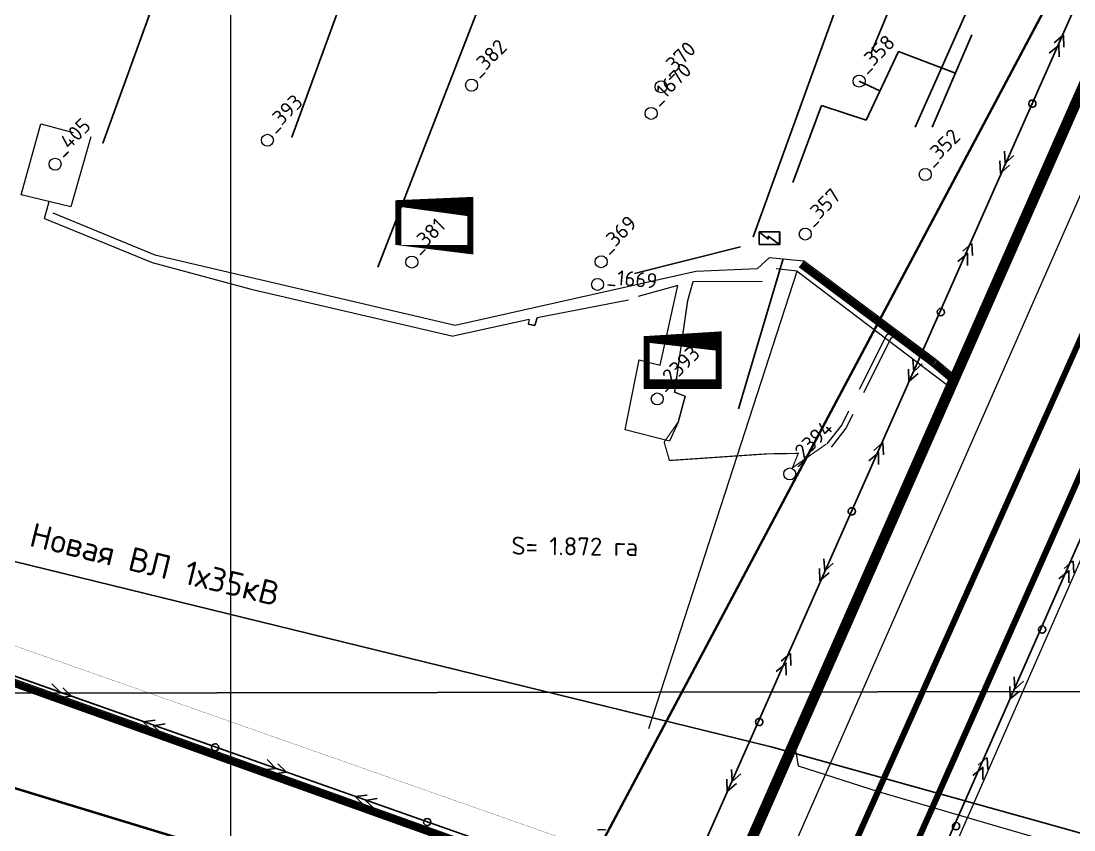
# Model space of a CAD drawing. Header units: millimetres. Extents: x 519 to 9564855, y -810 to 5021775.
# Drawn here: x 9531826 to 9532702, y 4998073 to 4998746 of the extents above; entities that cross this region are included whole.
import ezdxf

# ---------------------------------------------------------------- set-up
doc = ezdxf.new("R2010")
doc.units = ezdxf.units.MM
doc.header["$LTSCALE"] = 2
doc.header["$MEASUREMENT"] = 0
doc.header["$PDMODE"] = 2
doc.header["$PDSIZE"] = 5
for name, pattern in [('92051501$0$GROUND1', [60, 50, -10]), ('92051501$0$GROUND2', [35, 25, -10]), ('DASHED2', [9.524999999999995, 6.349999999999998, -3.174999999999998]), ('НЕПРЕРЫВНАЯ_ЛИНИЯ', [0])]:
    doc.linetypes.add(name, pattern=pattern)
for name, color, linetype in [('0_ANNOT_Dimensions', 7, 'Continuous'), ('GRID_PULKOVO', 7, 'Continuous'), ('OilColl&Flowlines', 3, 'Continuous'), ('OLD WELLS(dr.bfr2000)', 24, 'Continuous'), ('PPLINE_WAT', 7, 'WTR_LINE'), ('ROAD_ASF', 9, 'Continuous'), ('ROAD_GROUND', 9, 'Continuous'), ('stage 7.frame', 7, 'Continuous'), ('МГ-земельный участок', 7, 'Continuous')]:
    doc.layers.add(name, color=color, linetype=linetype)
for name, color, linetype, lineweight in [('KTO to TEXACO OilLine', 107, 'НЕПРЕРЫВНАЯ_ЛИНИЯ', 60), ('PPLINE_GAS', 4, 'GAS_LINE', 30), ('Оптиковолоконный кабель', 220, 'CAB6', 20), ('Электро', 1, 'Continuous', 30), ('Электроснаб', 1, 'Continuous', 18), ('Электроснабжене', 1, 'Continuous', 18)]:
    doc.layers.add(name, color=color, linetype=linetype, lineweight=lineweight)
doc.styles.add('92051501$0$STANDARD', font='simplex.shx')
doc.styles.add('Elect', font='isocpeur.ttf')
doc.styles.add('GeoApp', font='', dxfattribs={"height": 1})
doc.styles.get("Standard").update_dxf_attribs({"font": 'isocpeur.ttf', "width": 0.5})
doc.styles.get('GeoApp').set_extended_font_data('D431', italic=True)
doc.linetypes.add('CAB', pattern='A,0.7,-0.43403,["K",Standard,S=0.9,R=0,X=-0.4,Y=-0.3],-0.8', length=1.934029999999999)
doc.linetypes.add('CAB6', pattern='A,0.9,-0.9,["6",Standard,S=0.9,R=0,X=-0.8,Y=-0.4],11', length=12.8)
doc.linetypes.add('g5_122_n', pattern='A,1,-1,1.5,-0.3,["Н",GeoApp,S=1,R=0,X=0,Y=-0.5],-1.5,1.5,-1,4,-1,4,-1,3', length=20.8)
doc.linetypes.add('GAS_LINE', pattern='A,0.5,-0.2,["G",92051501$0$STANDARD,S=0.1,R=0,X=-0.1,Y=-0.05],-0.05', length=0.75)
doc.linetypes.add('WTR_LINE', pattern='A,0.5,-0.2,["W",92051501$0$STANDARD,S=0.1,R=0,X=-0.1,Y=-0.05],-0.05', length=0.75)
doc.dimstyles.new('ISO-25', dxfattribs={"dimtxt": 15, "dimasz": 10, "dimexe": 5, "dimexo": 5, "dimgap": 5, "dimtad": 1, "dimtxsty": 'Standard', "dimblk": 'OBLIQUE', "dimcen": 50, "dimadec": 0, "dimazin": 0, "dimtfac": 1, "dimtmove": 0, "dimatfit": 3, "dimfxl": 0, "dimarcsym": 0})

# ---------------------------------------------------------------- blocks, each defined once
blk = doc.blocks.new('_Oblique')
at = {"color": 0, "linetype": 'ByBlock', "lineweight": -2}
blk.add_line((-0.5, -0.5), (0.5, 0.5), dxfattribs=at)
blk = doc.blocks.new('*D111')
at = {"layer": '0_ANNOT_Dimensions', "color": 0, "lineweight": -2, "transparency": 16777216}
for p, q in [((9540956.596958485, 4998200.08808706), (9521531.283957759, 4998171.793087924)), ((9540956.592716986, 4998202.999994697), (9540956.58967547, 4998205.088081756)), ((9521531.27971626, 4998174.704995561), (9521531.276674744, 4998176.79308262))]:
    blk.add_line(p, q, dxfattribs=at)
at = {"layer": 'DEFPOINTS', "color": 0, "linetype": 'ByBlock', "lineweight": 25, "transparency": 16777216}
for p in [(9540956.600000001, 4998198.000000001), (9521531.283957759, 4998171.793087924), (9521531.286999276, 4998169.705000865)]:
    blk.add_point(p, dxfattribs=at)
at = {"layer": '0_ANNOT_Dimensions', "color": 0, "linetype": 'ByBlock', "lineweight": -2, "transparency": 16777216, "xscale": 10, "yscale": 10, "zscale": 10}
for p, rotation in [((9540956.596958485, 4998200.08808706), 0.08345723362022996), ((9521531.283957759, 4998171.793087924), 180.0834572336203)]:
    blk.add_blockref('_Oblique', p, dxfattribs=dict(at, rotation=rotation))
at = {"layer": '0_ANNOT_Dimensions', "color": 0, "linetype": 'ByBlock', "lineweight": 25, "transparency": 16777216, "insert": (9531243.92006568, 4998199.94057264), "char_height": 15, "attachment_point": 5, "rotation": 0.08345723362024011, "bg_fill": 3, "box_fill_scale": 1.25, "bg_fill_color": 256, "bg_fill_true_color": 13158600, "bg_fill_transparency": 0}
blk.add_mtext('19425,33', dxfattribs=at)

msp = doc.modelspace()

# ---------------------------------------------------------------- linework, layer by layer
at = {"lineweight": 0}
for p, q in [((9531825.856793672, 4998601.747574644), (9531841.995041724, 4998660.735928829, -25.945)), ((9531841.995041724, 4998660.735928829, -25.945), (9531869.037007073, 4998653.635192138)), ((9531883.71943709, 4998649.866010412, -25.746), (9531867.078437092, 4998591.56201041, -26.083)), ((9531867.078437092, 4998591.56201041, -26.083), (9531825.856793672, 4998601.747574644)), ((9531845.08200024, 4998582.09300003, -1.059000000000001), (9531848.941173188, 4998596.043594627, -14.60664400999039)), ((9531845.08200024, 4998582.09300003, -1.059000000000001), (9531934.896091957, 4998545.449422802, 24.881)), ((9531934.896091957, 4998545.449422802, 24.881), (9532017.192000236, 4998523.004000031, -0.6720000000000006)), ((9532471.59000024, 4998537.98600003, -0.6050000000000006), (9532454.26100024, 4998539.966000032, -0.3580000000000005)), ((9532348.28500024, 4998157.290000032, -0.4489999999999982), (9532471.59000024, 4998537.98600003, -0.6050000000000006)), ((9532017.192000236, 4998523.004000031, -0.6720000000000006), (9532185.215000238, 4998483.90200003, -1.162000000000001)), ((9532372.41800024, 4998526.176000032, -0.6739999999999995), (9532339.37600024, 4998516.902000028, -0.7620000000000005)), ((9532357.663000237, 4998459.93400003, -0.9299999999999996), (9532372.41800024, 4998526.176000032, -0.6739999999999995)), ((9532442.442000238, 4998529.532000031, -0.5849999999999973), (9532384.88300024, 4998529.363000029, -0.5790000000000008)), ((9532248.56200024, 4998497.95200003, -0.945999999999998), (9532185.215000238, 4998483.90200003, -1.162000000000001)), ((9532248.56200024, 4998497.95200003, -0.945999999999998), (9532247.6270042, 4998493.938184853, 24.881)), ((9532328.401428608, 4998406.004559026, 24.881), (9532340.11600024, 4998464.30000003, -1.064)), ((9532340.11600024, 4998464.30000003, -1.064), (9532357.663000237, 4998459.93400003, -0.9299999999999996)), ((9532365.49000024, 4998396.46500003, -1.202000000000001), (9532328.401428608, 4998406.004559026, 24.881))]:
    msp.add_line(p, q, dxfattribs=at)
at = {"color": 0, "linetype": 'ByBlock', "lineweight": 0, "ltscale": 80}
for p, q in [((9531852.100825002, 4998586.587650889, -0.3044831660051341), (9531936.997228568, 4998551.79458738)), ((9531936.997228568, 4998551.79458738), (9532187.103121126, 4998493.091106636)), ((9532438.534136875, 4998540.278636961), (9532448.546011643, 4998549.490748803)), ((9532448.546011643, 4998549.490748803), (9532476.929500228, 4998546.61711159)), ((9532387.170910487, 4998538.040079034), (9532438.534136875, 4998540.278636961)), ((9532187.103121126, 4998493.091106636), (9532387.170910487, 4998538.040079034)), ((9532471.59000024, 4998537.98600003, -0.6050000000000006), (9532596.839799587, 4998443.179233937)), ((9532384.88300024, 4998529.363000029, -0.5790000000000008), (9532380.36099923, 4998513.336002578)), ((9532331.355000237, 4998514.00100003, -0.8320000000000007), (9532255.11400024, 4998499.227000032, -1.094)), ((9532380.36099923, 4998513.336002578), (9532374.054399086, 4998469.183402439)), ((9532253.40671978, 4998492.878736035, 24.881), (9532255.11400024, 4998499.227000032, -1.094)), ((9532255.11400024, 4998499.227000032, -1.094), (9532253.40671978, 4998492.878736035, 24.881)), ((9532247.6270042, 4998493.938184853, 24.881), (9532253.40671978, 4998492.878736035, 24.881)), ((9532253.40671978, 4998492.878736035, 24.881), (9532247.628578315, 4998493.94494231, 24.83751897362527)), ((9532374.054399086, 4998469.183402439), (9532369.519999236, 4998437.438002577)), ((9532369.519999236, 4998437.438002577), (9532378.292999243, 4998433.99700258)), ((9532378.292999243, 4998433.99700258), (9532372.470999233, 4998412.371002574)), ((9532372.470999233, 4998412.371002574), (9532365.49000024, 4998396.46500003, -1.202000000000001))]:
    msp.add_line(p, q, dxfattribs=at)
at = {"color": 4, "linetype": 'ByBlock', "lineweight": 0, "ltscale": 25, "const_width": 4.999999999999997}
for points in [[(9532139.67322414, 4998596.277547749), (9532139.673224144, 4998556.277547749), (9532199.673224146, 4998556.277547757), (9532199.673224138, 4998594.427147899), (9532137.207543463, 4998594.697726235)], [(9532346.32959883, 4998483.043735521), (9532346.329598837, 4998443.043735522), (9532406.329598833, 4998443.043735528), (9532406.329598824, 4998481.193335674), (9532343.863918148, 4998481.46391401)]]:
    msp.add_lwpolyline(points, dxfattribs=at)
at = {"layer": 'GRID_PULKOVO', "lineweight": 0}
msp.add_line((9531999.999997426, 5010000.000000954), (9532000.000000004, 4992000.000002043), dxfattribs=at)
at = {"layer": 'KTO to TEXACO OilLine', "lineweight": 0}
msp.add_line((9532876.605598148, 4998684.248980567), (9532140.175508484, 4997002.772313628), dxfattribs=at)
at = {"layer": 'OilColl&Flowlines', "color": 84, "linetype": 'g5_122_n', "lineweight": 30}
for p, q in [((9532617, 4998735), (9532584, 4998658)), ((9532529, 4998664), (9532556, 4998721)), ((9532556, 4998721), (9532603.28585835, 4998703.00033615)), ((9532523.19999918, 4998696.40000217), (9532540.47194639, 4998688.218553491)), ((9532468, 4998612), (9532492, 4998676)), ((9532492, 4998676), (9532529, 4998664))]:
    msp.add_line(p, q, dxfattribs=at)
at = {"layer": 'OilColl&Flowlines', "lineweight": 0}
for points in [[(9531674.569764618, 4996033.143298469), (9532999.999999143, 4999030.091324546)], [(9532305.326999296, 4998072.592398569), (9532305.815175284, 4998072.758586565), (9532306.303350294, 4998072.893613567), (9532306.812299293, 4998073.018253567), (9532307.321248297, 4998073.101347567), (9532307.840583298, 4998073.174054571), (9532308.37030528, 4998073.215601569), (9532308.9104143, 4998073.225988567)], [(9532308.9104143, 4998073.225988567), (9532308.9104143, 4998073.225988567), (9532309.440137297, 4998073.215601569), (9532309.959472297, 4998073.174054571), (9532310.478808297, 4998073.101347568), (9532310.987756297, 4998073.018253567), (9532311.486318303, 4998072.893613569), (9532311.974494297, 4998072.758586567), (9532312.462669292, 4998072.592398568)]]:
    msp.add_lwpolyline(points, dxfattribs=at)
at = {"layer": 'OilColl&Flowlines', "lineweight": 0, "const_width": 1.999999999999995}
msp.add_lwpolyline([(9530900.354406672, 4995690.434292342), (9531761.93699944, 4997130.955002482), (9532309.336999293, 4998062.555002574), (9532700.536999185, 4998799.355002627)], dxfattribs=at)
at = {"layer": 'OilColl&Flowlines', "color": 5, "linetype": '92051501$0$GROUND1', "lineweight": 0, "ltscale": 2, "const_width": 0.2}
msp.add_lwpolyline([(9531064.619857334, 4998491.95460576), (9534411.394618927, 4997314.772981592)], dxfattribs=at)
at = {"layer": 'OLD WELLS(dr.bfr2000)', "lineweight": 0}
for centre, radius in [((9532200.599999176, 4998693.000002122), 4.999999999999998), ((9532358.299999176, 4998691.700002146), 4.999999999999998), ((9532523.19999918, 4998696.40000217), 4.999999999999998), ((9532350.099999184, 4998669.500002144), 4.999999999999998), ((9532030.699999187, 4998647.100002093), 4.999999999999998), ((9531853.999999188, 4998627.200002069), 4.999999999999998), ((9531853.99999919, 4998627.200002067), 5), ((9532578.199999187, 4998618.60000218), 4.999999999999998), ((9532478.3999992, 4998569.000002163), 4.999999999999998), ((9532150.8999992, 4998545.700002113), 4.999999999999998), ((9532308.499999205, 4998546.000002136), 4.999999999999998), ((9532305.499999205, 4998527.100002137), 4.999999999999998), ((9532355.19999922, 4998431.700002146), 4.999999999999998), ((9532355.19999922, 4998431.700002146), 5), ((9532465.399999233, 4998369.200002163), 4.999999999999998)]:
    msp.add_circle(centre, radius, dxfattribs=at)
at = {"layer": 'PPLINE_GAS', "lineweight": 0, "ltscale": 40}
msp.add_line((9532852.373787312, 4998931.985043642), (9531641.499812748, 4996176.306912449), dxfattribs=at)
at = {"layer": 'PPLINE_WAT', "lineweight": 0}
msp.add_lwpolyline([(9532999.999999117, 4999148.373003539), (9531626.107977627, 4996040.893358459)], dxfattribs=at)
at = {"layer": 'ROAD_ASF', "lineweight": 0}
for points in [[(9527474.323107893, 5000617.569061799), (9528116.890556943, 5000310.636843903), (9528226.810422953, 5000254.72720892), (9528337.76362596, 5000207.628019937), (9528423.333841968, 5000175.539188945), (9528508.237209974, 5000140.555391966), (9528831.916364994, 4999991.293549013), (9528958.523734003, 4999929.768908039), (9529199.199972017, 4999816.725193078), (9529420.238297032, 4999714.800454108), (9529519.782953033, 4999725.697354125), (9530586.07899, 4999915.828450291), (9531035.176804032, 4999767.300011367), (9531137.77581104, 4999727.021885381), (9531247.692567036, 4999681.756166406), (9532796.399095133, 4999126.782158644), (9532853.275951132, 4999098.343730649), (9532865.727592144, 4999063.501983652), (9532802.294686157, 4998894.887997644), (9532387.696096312, 4997953.315461576)], [(9531558.661694057, 4999563.947773451), (9532794.036999127, 4999121.255002651), (9532848.436999137, 4999094.055002651), (9532859.336999137, 4999063.555002654), (9532796.736999154, 4998897.15500264), (9532382.204866303, 4997955.733391578)]]:
    msp.add_lwpolyline(points, dxfattribs=at)
at = {"layer": 'ROAD_GROUND', "color": 8, "lineweight": 0, "const_width": 8.999999999999984}
msp.add_lwpolyline([(9527473.033298893, 5000614.860481803), (9528115.56377794, 5000307.9459229), (9528225.542743953, 5000252.00622792), (9528336.650312953, 5000204.841510937), (9528422.235419953, 5000172.747095954), (9528507.03710397, 5000137.805196962), (9528830.632479984, 4999988.581988011), (9528957.248336008, 4999927.053515033), (9529197.943742024, 4999814.000879069), (9529419.737648033, 4999711.727728112), (9529520.209976023, 4999722.726178122), (9530585.857994992, 4999912.7417263), (9531034.156902034, 4999764.477506364), (9531136.656405028, 4999724.23844338), (9531246.614783037, 4999678.955584403), (9532795.21804713, 4999124.018580645), (9532850.856475128, 4999096.199366657), (9532862.53229614, 4999063.528492657), (9532799.51584316, 4998896.021499644), (9532384.950481312, 4997954.524426579)], dxfattribs=at)
at = {"layer": 'ROAD_GROUND', "linetype": 'Continuous', "lineweight": 0}
for points, const_width in [([(9532780.891159203, 4998646.543830639), (9532459.33598732, 4997926.502210597)], 2.999999999999993), ([(9532504.790552313, 4997912.5169006), (9532824.155479204, 4998632.107868648)], 2.999999999999993), ([(9532396.17756129, 4997988.794924581), (9531141.325646227, 4998438.130615382)], 4.999999999999988)]:
    msp.add_lwpolyline(points, dxfattribs=dict(at, const_width=const_width))
for points in [[(9532778.87666421, 4998646.937399639), (9532458.159542324, 4997928.75818059)], [(9532782.717339203, 4998645.72831364), (9532462.010509318, 4997927.572270589)], [(9532502.962502323, 4997913.328215595), (9532822.3274292, 4998632.919183644)], [(9532506.59772832, 4997911.658553602), (9532826.197312204, 4998631.778249651)], [(9532395.1662083, 4997985.970536582), (9531140.314293243, 4998435.30622738)], [(9532397.9052323, 4997991.362813579), (9531142.336999228, 4998440.955002378)]]:
    msp.add_lwpolyline(points, dxfattribs=at)
at = {"layer": 'ROAD_GROUND', "lineweight": 0}
for points, const_width in [([(9532585.824249232, 4998461.537556617), (9532475.134249223, 4998544.213556595)], 4.999999999999988), ([(9532380.360999227, 4998513.336002577), (9532369.519999236, 4998437.438002577), (9532378.292999243, 4998433.997002578), (9532372.470999233, 4998412.371002572), (9532360.918999244, 4998395.727002576), (9532365.302999247, 4998380.431002574), (9532446.347999247, 4998385.949002589), (9532472.538999245, 4998386.357002594), (9532467.72099924, 4998374.366002591), (9532495.843999237, 4998394.092002597)], 0.9999999999999984), ([(9532580.03774224, 4998462.115131612), (9532587.595226236, 4998456.084932616)], 0.4999999999999993), ([(9532600.389360227, 4998449.093163611), (9532585.978535227, 4998461.414202617)], 4.999999999999988), ([(9532587.619500237, 4998463.941111611), (9532595.430749232, 4998457.279724611)], 0.4999999999999993)]:
    msp.add_lwpolyline(points, dxfattribs=dict(at, const_width=const_width))
for points in [[(9532584.028999243, 4998459.134002604), (9532473.338999227, 4998541.810002593)], [(9532587.619500237, 4998463.941111611), (9532476.929500226, 4998546.617111588)], [(9532602.338896235, 4998451.373362617), (9532587.928071227, 4998463.694401612)], [(9532598.439824237, 4998446.812963615), (9532584.028999243, 4998459.134002604)]]:
    msp.add_lwpolyline(points, dxfattribs=at)
at = {"layer": 'ROAD_GROUND', "linetype": '92051501$0$GROUND2', "lineweight": 0}
for points in [[(9532547.876387233, 4998486.278239607), (9532545.692959227, 4998484.192810608), (9532508.670218244, 4998410.194588602), (9532496.329335244, 4998394.298656594)], [(9532551.441565223, 4998483.537602607), (9532549.258137235, 4998481.452173606), (9532512.23539624, 4998407.453951596), (9532499.89451324, 4998391.558020595)]]:
    msp.add_lwpolyline(points, dxfattribs=at)
at = {"layer": 'МГ-земельный участок', "color": 0, "linetype": 'DASHED2', "lineweight": 25, "ltscale": 5, "const_width": 2}
msp.add_lwpolyline([(9522167.808007814, 4999999.482466502), (9521654, 5002362), (9522840, 5002532), (9525642, 5002155), (9528521, 5002235), (9531281, 5003464), (9533105, 5001043), (9546614, 4998215), (9544978, 4995525), (9543652, 4996420), (9539605, 4995735), (9529554.67050133, 4998798.095846046), (9529554.71722173, 4998845.239948248), (9529525.402000003, 4998845.269000001), (9529525.369942794, 4998882.973181901), (9529309.919967102, 4998882.845522), (9526935, 5000017), (9526935, 4999132), (9522906, 5001105), (9522683.367002742, 5000265.066419438), (9522496, 5000315)], close=True, dxfattribs=at)
at = {"layer": 'Оптиковолоконный кабель', "linetype": 'CAB', "lineweight": 0, "ltscale": 0.5, "elevation": -37.2261}
msp.add_lwpolyline([(9534217.7939, 4997630.0899), (9533869.2489, 4997728.4439), (9533518.5075, 4997826.5581), (9532813.3617, 4998024.5259), (9532539.2376, 4998104.3616), (9532472.6436, 4998126.0021), (9532470.4211, 4998139.490799999), (9532699.1827, 4998659.607099999), (9532863.5241, 4999041.1755), (9532870.8227, 4999081.1421), (9532851.5813, 4999108.5696), (9532818.6079, 4999121.6734), (9532531.8171, 4999225.3627), (9532095.0405, 4999382.6577), (9531675.2934, 4999531.54), (9531490.1621, 4999598.2241), (9531158.3562, 4999721.9177)], dxfattribs=at)
at = {"layer": 'Электро'}
for p, q in [((9533000.182141315, 4999430.227532487), (9531486.319141304, 4996009.586597281)), ((9533000.182141304, 4998981.52537951), (9531682.319141299, 4995983.186597304)), ((9531893.69316411, 4998644.695744649, 1.02268864e-07), (9532002.351418028, 4998944.984887831, 1.02268864e-07)), ((9532268.679773819, 4998918.175786606, 1.02268864e-07), (9532122.62956782, 4998541.356977606, 1.02268864e-07)), ((9532050.907567827, 4998649.727977613, 1.02268864e-07), (9532140.494567819, 4998895.038977616, 1.02268864e-07)), ((9532692.998993322, 4998734.70124229), (9532685.642309293, 4998728.362189291)), ((9532693.228132283, 4998734.5958693), (9532693.662232293, 4998724.674106296)), ((9532689.872279309, 4998726.694749299), (9532681.406407312, 4998719.754667296)), ((9532689.537699308, 4998726.570835283), (9532689.637217306, 4998716.525155291)), ((9532644.761800291, 4998627.996078296), (9532644.098563317, 4998638.023218294)), ((9532640.408128299, 4998629.998180291), (9532640.736782309, 4998619.847132279)), ((9532651.8893473, 4998634.440508286), (9532644.761800291, 4998627.996078296)), ((9532640.736782309, 4998619.847132279), (9532648.428051336, 4998626.310097275)), ((9532440.015482787, 4998570.768243248), (9532457.063912777, 4998570.87257925)), ((9532440.080184776, 4998560.195892244), (9532440.015482787, 4998570.768243248)), ((9532456.966660809, 4998570.774129247), (9532440.371061806, 4998570.672565245)), ((9532440.371061806, 4998570.672565245), (9532447.582840806, 4998564.845332252)), ((9532447.582840806, 4998564.845332252), (9532447.568303805, 4998567.220564249)), ((9532447.568303805, 4998567.220564249), (9532456.89296979, 4998560.331668234)), ((9532456.89296979, 4998560.331668234), (9532456.966660809, 4998570.774129247)), ((9532457.063912777, 4998570.87257925), (9532457.128615806, 4998560.300228255)), ((9532336.361170242, 4998536.129434094), (9532424.369995564, 4998558.417878754)), ((9532457.128615806, 4998560.300228255), (9532440.080184776, 4998560.195892244)), ((9532616.823987305, 4998561.148147279), (9532609.467303302, 4998554.809094301)), ((9532617.05312632, 4998561.042773295), (9532617.487226292, 4998551.121010279)), ((9532613.697273305, 4998553.141653292), (9532605.231401294, 4998546.201571288)), ((9532613.362693299, 4998553.017740285), (9532613.462210288, 4998542.972059285)), ((9530961.570712304, 4998503.635858282), (9532388.619141296, 4998000.28659729)), ((9532568.586794293, 4998454.442982303), (9532567.923557317, 4998464.47012228)), ((9532575.714341301, 4998460.8874123), (9532568.586794293, 4998454.442982303)), ((9532564.233121287, 4998456.445085293), (9532564.561776295, 4998446.294037284)), ((9532564.561776295, 4998446.294037284), (9532572.253045298, 4998452.757001288)), ((9531227.482141295, 4998441.73159687, 5.1134432e-08), (9532449.982141301, 4998141.931596865, 5.1134432e-08)), ((9532542.762206303, 4998395.234524289), (9532535.405522302, 4998388.895471292)), ((9532542.9913453, 4998395.12915129), (9532543.42544531, 4998385.207388302)), ((9532539.635492293, 4998387.2280303), (9532531.169620315, 4998380.287949275)), ((9532539.300912317, 4998387.10411728), (9532539.400429327, 4998377.05843728)), ((9532494.525013294, 4998288.529360279), (9532493.86177629, 4998298.556500278)), ((9532501.652560294, 4998294.973790284), (9532494.525013294, 4998288.529360279)), ((9532701.120463304, 4998296.832643288), (9532693.763779305, 4998290.493590293)), ((9532701.349603288, 4998296.727270288), (9532701.783703301, 4998286.805507293)), ((9532490.171340302, 4998290.53146229), (9532490.499995299, 4998280.380414285)), ((9532490.499995299, 4998280.380414285), (9532498.1912643, 4998286.843379293)), ((9532697.993750308, 4998288.826149283), (9532689.527878284, 4998281.886067295)), ((9532697.65916929, 4998288.702236291), (9532697.758687316, 4998278.656555281)), ((9532465.736056294, 4998219.758233286), (9532458.379372308, 4998213.419180278)), ((9532465.965196287, 4998219.652860283), (9532466.399296306, 4998209.7310973)), ((9532462.609343294, 4998211.751739285), (9532454.143471306, 4998204.811657293)), ((9532462.274762295, 4998211.627826296), (9532462.374280306, 4998201.582145286)), ((9532652.883271312, 4998190.127478279), (9532652.220033307, 4998200.154619288)), ((9531859.022787284, 4998186.732605301), (9531851.34604329, 4998194.536663294)), ((9531867.279081294, 4998184.342231285), (9531860.301143322, 4998191.095954293)), ((9532648.5295983, 4998192.12958128), (9532648.858253304, 4998181.978533293)), ((9532648.858253304, 4998181.978533293), (9532656.549521286, 4998188.441497289)), ((9532660.010817293, 4998196.571908284), (9532652.883271312, 4998190.127478279)), ((9531858.869145287, 4998187.05461929), (9531848.873562306, 4998186.047682289)), ((9531867.194846302, 4998184.104506283), (9531857.352910275, 4998182.775555309)), ((9531937.327571282, 4998164.092215305), (9531927.247759294, 4998162.847557284)), ((9531927.247759294, 4998162.847557284), (9531934.379338287, 4998155.771816282)), ((9531935.727101298, 4998159.57542729), (9531945.653277293, 4998161.142101295)), ((9531942.789278302, 4998153.059426285), (9531935.727101298, 4998159.57542729)), ((9532449.982141301, 4998141.931596865, 5.1134432e-08), (9532669.882141268, 4998080.731596867, 5.1134432e-08)), ((9532038.098551294, 4998123.568909293), (9532030.421806302, 4998131.372967288)), ((9532046.354845308, 4998121.178534294), (9532039.376907296, 4998127.932258299)), ((9532629.522569302, 4998133.042083289), (9532622.165885305, 4998126.703031289)), ((9532629.751708282, 4998132.936710292), (9532630.18580831, 4998123.014947288)), ((9532037.9449083, 4998123.890922286), (9532027.949325306, 4998122.883986296)), ((9532046.270610299, 4998120.940810284), (9532036.428673312, 4998119.611858282)), ((9532417.4988643, 4998113.053068278), (9532416.83562632, 4998123.08020928)), ((9532424.626410294, 4998119.497499289), (9532417.4988643, 4998113.053068278)), ((9532626.395855302, 4998125.035590296), (9532617.929983294, 4998118.095508289)), ((9532626.06127529, 4998124.91167629), (9532626.160792291, 4998114.865996284)), ((9532413.145191317, 4998115.055171281), (9532413.473846294, 4998104.904123288)), ((9532413.473846294, 4998104.904123288), (9532421.165114306, 4998111.367087288)), ((9532113.855237326, 4998101.827285284), (9532103.775426282, 4998100.58262728)), ((9532103.775426282, 4998100.58262728), (9532110.907004308, 4998093.5068863)), ((9532112.254768295, 4998097.310497284), (9532122.180943307, 4998098.877172282)), ((9532119.316944305, 4998090.794497291), (9532112.254768295, 4998097.310497284)), ((9532669.882141268, 4998080.731596867, 5.1134432e-08), (9534512.2057, 4997558.9493, 18.1559))]:
    msp.add_line(p, q, dxfattribs=at)
at = {"layer": 'Электро', "ltscale": 10}
for p, q in [((9532435.010583397, 4998566.794265788), (9532530.135778587, 4998829.601369945)), ((9532564.591491278, 4998796.089494688, 1.02268864e-07), (9532533.21874097, 4998719.970959746, 1.02268864e-07)), ((9532618.068281215, 4998766.921275626), (9532569.801880825, 4998658.029255929)), ((9532459.557313219, 4998547.452600798), (9532422.787635867, 4998423.456473572))]:
    msp.add_line(p, q, dxfattribs=at)
at = {"layer": 'Электро', "ltscale": 0.25}
for p, q in [((9531227.482141295, 4998441.73159687, 5.1134432e-08), (9532449.982141301, 4998141.931596865, 5.1134432e-08)), ((9532449.982141301, 4998141.931596865, 5.1134432e-08), (9532669.882141268, 4998080.731596867, 5.1134432e-08))]:
    msp.add_line(p, q, dxfattribs=at)
at = {"layer": 'Электро'}
for centre, radius, start, end in [((9532667.328815788, 4998677.601832297), 2.999999696453451, 355.9003889946333, 175.9003889946333), ((9532667.328815788, 4998677.601832297), 2.999999696453451, 175.9003889946333, 355.9003889946333), ((9532591.153809298, 4998504.048736801), 3.000000231780314, 175.9003800071704, 355.9003800071704), ((9532591.153809298, 4998504.048736801), 3.000000231556579, 355.9003800071704, 175.9003800071704), ((9532517.092028778, 4998338.135114297), 2.999999694439826, 175.9003888881846, 355.9003888881847), ((9532517.092028778, 4998338.135114297), 2.999999694439826, 355.9003888881847, 175.9003888881846), ((9532675.450286325, 4998239.733233283), 3.00000018742604, 355.9003897474033, 175.900389694179), ((9532675.450286325, 4998239.733233283), 3.000000185394206, 175.900389694179, 355.9003897474033), ((9532440.06587931, 4998162.65882328), 3.000000198740306, 175.9003895877304, 355.9003895877303), ((9532440.06587931, 4998162.65882328), 3.000000196932209, 355.9003895877303, 175.9003895877304), ((9531987.1692603, 4998141.583613293), 3.000000157969178, 91.0852660529902, 271.0852660529902), ((9531987.1692603, 4998141.583613293), 3.000000158578217, 271.0852660529902, 91.0852660529902), ((9532163.696926309, 4998079.318683291), 3.000000150590189, 91.0852660529902, 271.0852660529902), ((9532163.696926309, 4998079.318683291), 3.000000150590189, 271.0852660529902, 91.0852660529902), ((9532603.852391807, 4998075.942673286), 2.99999970144848, 175.900388781736, 355.9003887817361), ((9532603.852391807, 4998075.942673286), 2.999999703256578, 355.9003887817361, 175.900388781736)]:
    msp.add_arc(centre, radius, start, end, dxfattribs=at)
at = {"layer": 'Электроснаб', "color": 1, "linetype": 'ByBlock', "lineweight": 0}
for p, q in [((9533000.182141315, 4999430.227532487), (9531486.319141304, 4996009.586597281)), ((9533000.182141304, 4998981.52537951), (9531682.319141299, 4995983.186597304)), ((9531893.69316411, 4998644.695744649, 1.02268864e-07), (9532002.351418028, 4998944.984887831, 1.02268864e-07)), ((9532268.679773819, 4998918.175786606, 1.02268864e-07), (9532122.62956782, 4998541.356977606, 1.02268864e-07)), ((9532050.907567827, 4998649.727977613, 1.02268864e-07), (9532140.494567819, 4998895.038977616, 1.02268864e-07)), ((9532692.998993322, 4998734.70124229), (9532685.642309293, 4998728.362189291)), ((9532693.228132283, 4998734.5958693), (9532693.662232293, 4998724.674106296)), ((9532689.872279309, 4998726.694749299), (9532681.406407312, 4998719.754667296)), ((9532689.537699308, 4998726.570835283), (9532689.637217306, 4998716.525155291)), ((9532644.761800291, 4998627.996078296), (9532644.098563317, 4998638.023218294)), ((9532640.408128299, 4998629.998180291), (9532640.736782309, 4998619.847132279)), ((9532651.8893473, 4998634.440508286), (9532644.761800291, 4998627.996078296)), ((9532640.736782309, 4998619.847132279), (9532648.428051336, 4998626.310097275)), ((9532440.015482787, 4998570.768243248), (9532457.063912777, 4998570.87257925)), ((9532440.080184776, 4998560.195892244), (9532440.015482787, 4998570.768243248)), ((9532456.966660809, 4998570.774129247), (9532440.371061806, 4998570.672565245)), ((9532440.371061806, 4998570.672565245), (9532447.582840806, 4998564.845332252)), ((9532447.582840806, 4998564.845332252), (9532447.568303805, 4998567.220564249)), ((9532447.568303805, 4998567.220564249), (9532456.89296979, 4998560.331668234)), ((9532456.89296979, 4998560.331668234), (9532456.966660809, 4998570.774129247)), ((9532457.063912777, 4998570.87257925), (9532457.128615806, 4998560.300228255)), ((9532336.361170242, 4998536.129434094), (9532424.369995564, 4998558.417878754)), ((9532457.128615806, 4998560.300228255), (9532440.080184776, 4998560.195892244)), ((9532616.823987305, 4998561.148147279), (9532609.467303302, 4998554.809094301)), ((9532617.05312632, 4998561.042773295), (9532617.487226292, 4998551.121010279)), ((9532613.697273305, 4998553.141653292), (9532605.231401294, 4998546.201571288)), ((9532613.362693299, 4998553.017740285), (9532613.462210288, 4998542.972059285)), ((9530961.570712304, 4998503.635858282), (9532388.619141296, 4998000.28659729)), ((9532568.586794293, 4998454.442982303), (9532567.923557317, 4998464.47012228)), ((9532575.714341301, 4998460.8874123), (9532568.586794293, 4998454.442982303)), ((9532564.233121287, 4998456.445085293), (9532564.561776295, 4998446.294037284)), ((9532564.561776295, 4998446.294037284), (9532572.253045298, 4998452.757001288)), ((9531227.482141295, 4998441.73159687, 5.1134432e-08), (9532449.982141301, 4998141.931596865, 5.1134432e-08)), ((9532542.762206303, 4998395.234524289), (9532535.405522302, 4998388.895471292)), ((9532542.9913453, 4998395.12915129), (9532543.42544531, 4998385.207388302)), ((9532539.635492293, 4998387.2280303), (9532531.169620315, 4998380.287949275)), ((9532539.300912317, 4998387.10411728), (9532539.400429327, 4998377.05843728)), ((9532494.525013294, 4998288.529360279), (9532493.86177629, 4998298.556500278)), ((9532501.652560294, 4998294.973790284), (9532494.525013294, 4998288.529360279)), ((9532701.120463304, 4998296.832643288), (9532693.763779305, 4998290.493590293)), ((9532701.349603288, 4998296.727270288), (9532701.783703301, 4998286.805507293)), ((9532490.171340302, 4998290.53146229), (9532490.499995299, 4998280.380414285)), ((9532490.499995299, 4998280.380414285), (9532498.1912643, 4998286.843379293)), ((9532697.993750308, 4998288.826149283), (9532689.527878284, 4998281.886067295)), ((9532697.65916929, 4998288.702236291), (9532697.758687316, 4998278.656555281)), ((9532465.736056294, 4998219.758233286), (9532458.379372308, 4998213.419180278)), ((9532465.965196287, 4998219.652860283), (9532466.399296306, 4998209.7310973)), ((9532462.609343294, 4998211.751739285), (9532454.143471306, 4998204.811657293)), ((9532462.274762295, 4998211.627826296), (9532462.374280306, 4998201.582145286)), ((9532652.883271312, 4998190.127478279), (9532652.220033307, 4998200.154619288)), ((9531859.022787284, 4998186.732605301), (9531851.34604329, 4998194.536663294)), ((9531867.279081294, 4998184.342231285), (9531860.301143322, 4998191.095954293)), ((9532648.5295983, 4998192.12958128), (9532648.858253304, 4998181.978533293)), ((9532648.858253304, 4998181.978533293), (9532656.549521286, 4998188.441497289)), ((9532660.010817293, 4998196.571908284), (9532652.883271312, 4998190.127478279)), ((9531858.869145287, 4998187.05461929), (9531848.873562306, 4998186.047682289)), ((9531867.194846302, 4998184.104506283), (9531857.352910275, 4998182.775555309)), ((9531937.327571282, 4998164.092215305), (9531927.247759294, 4998162.847557284)), ((9531927.247759294, 4998162.847557284), (9531934.379338287, 4998155.771816282)), ((9531935.727101298, 4998159.57542729), (9531945.653277293, 4998161.142101295)), ((9531942.789278302, 4998153.059426285), (9531935.727101298, 4998159.57542729)), ((9532449.982141301, 4998141.931596865, 5.1134432e-08), (9532669.882141268, 4998080.731596867, 5.1134432e-08)), ((9532038.098551294, 4998123.568909293), (9532030.421806302, 4998131.372967288)), ((9532046.354845308, 4998121.178534294), (9532039.376907296, 4998127.932258299)), ((9532629.522569302, 4998133.042083289), (9532622.165885305, 4998126.703031289)), ((9532629.751708282, 4998132.936710292), (9532630.18580831, 4998123.014947288)), ((9532037.9449083, 4998123.890922286), (9532027.949325306, 4998122.883986296)), ((9532046.270610299, 4998120.940810284), (9532036.428673312, 4998119.611858282)), ((9532417.4988643, 4998113.053068278), (9532416.83562632, 4998123.08020928)), ((9532424.626410294, 4998119.497499289), (9532417.4988643, 4998113.053068278)), ((9532626.395855302, 4998125.035590296), (9532617.929983294, 4998118.095508289)), ((9532626.06127529, 4998124.91167629), (9532626.160792291, 4998114.865996284)), ((9532413.145191317, 4998115.055171281), (9532413.473846294, 4998104.904123288)), ((9532413.473846294, 4998104.904123288), (9532421.165114306, 4998111.367087288)), ((9532113.855237326, 4998101.827285284), (9532103.775426282, 4998100.58262728)), ((9532103.775426282, 4998100.58262728), (9532110.907004308, 4998093.5068863)), ((9532112.254768295, 4998097.310497284), (9532122.180943307, 4998098.877172282)), ((9532119.316944305, 4998090.794497291), (9532112.254768295, 4998097.310497284)), ((9532669.882141268, 4998080.731596867, 5.1134432e-08), (9534655.682141298, 4997518.831596867, 5.1134432e-08)), ((9532669.882141268, 4998080.731596867, 5.1134432e-08), (9534655.682141298, 4997518.831596867, 5.1134432e-08))]:
    msp.add_line(p, q, dxfattribs=at)
at = {"layer": 'Электроснаб', "color": 1, "linetype": 'ByBlock', "lineweight": 0, "ltscale": 10}
for p, q in [((9532435.010583397, 4998566.794265788), (9532530.135778587, 4998829.601369945)), ((9532564.591491278, 4998796.089494688, 1.02268864e-07), (9532533.21874097, 4998719.970959746, 1.02268864e-07)), ((9532618.068281215, 4998766.921275626), (9532569.801880825, 4998658.029255929)), ((9532459.557313219, 4998547.452600798), (9532422.787635867, 4998423.456473572))]:
    msp.add_line(p, q, dxfattribs=at)
at = {"layer": 'Электроснаб', "color": 1, "linetype": 'ByBlock', "lineweight": 0, "ltscale": 0.25}
for p, q in [((9531227.482141295, 4998441.73159687, 5.1134432e-08), (9532449.982141301, 4998141.931596865, 5.1134432e-08)), ((9532449.982141301, 4998141.931596865, 5.1134432e-08), (9532669.882141268, 4998080.731596867, 5.1134432e-08))]:
    msp.add_line(p, q, dxfattribs=at)
at = {"layer": 'Электроснаб', "color": 1, "linetype": 'ByBlock', "lineweight": 0}
for centre, radius, start, end in [((9532667.328815788, 4998677.601832297), 2.999999696453451, 355.9003889946333, 175.9003889946333), ((9532667.328815788, 4998677.601832297), 2.999999696453451, 175.9003889946333, 355.9003889946333), ((9532591.153809298, 4998504.048736801), 3.000000231780314, 175.9003800071704, 355.9003800071704), ((9532591.153809298, 4998504.048736801), 3.000000231556579, 355.9003800071704, 175.9003800071704), ((9532517.092028778, 4998338.135114297), 2.999999694439826, 175.9003888881846, 355.9003888881847), ((9532517.092028778, 4998338.135114297), 2.999999694439826, 355.9003888881847, 175.9003888881846), ((9532675.450286325, 4998239.733233283), 3.00000018742604, 355.9003897474033, 175.900389694179), ((9532675.450286325, 4998239.733233283), 3.000000185394206, 175.900389694179, 355.9003897474033), ((9532440.06587931, 4998162.65882328), 3.000000198740306, 175.9003895877304, 355.9003895877303), ((9532440.06587931, 4998162.65882328), 3.000000196932209, 355.9003895877303, 175.9003895877304), ((9531987.1692603, 4998141.583613293), 3.000000157969178, 91.0852660529902, 271.0852660529902), ((9531987.1692603, 4998141.583613293), 3.000000158578217, 271.0852660529902, 91.0852660529902), ((9532163.696926309, 4998079.318683291), 3.000000150590189, 91.0852660529902, 271.0852660529902), ((9532163.696926309, 4998079.318683291), 3.000000150590189, 271.0852660529902, 91.0852660529902), ((9532603.852391807, 4998075.942673286), 2.99999970144848, 175.900388781736, 355.9003887817361), ((9532603.852391807, 4998075.942673286), 2.999999703256578, 355.9003887817361, 175.900388781736)]:
    msp.add_arc(centre, radius, start, end, dxfattribs=at)
at = {"layer": 'Электроснабжене', "color": 1, "linetype": 'ByBlock', "lineweight": 0}
for p, q in [((9534101.793791456, 5001919.368164858), (9531486.319141304, 4996009.586597281)), ((9533000.182141304, 4998981.52537951), (9531682.319141299, 4995983.186597304)), ((9531893.69316411, 4998644.695744649, 1.02268864e-07), (9532002.351418028, 4998944.984887831, 1.02268864e-07)), ((9532268.679773819, 4998918.175786606, 1.02268864e-07), (9532122.62956782, 4998541.356977606, 1.02268864e-07)), ((9532050.907567827, 4998649.727977613, 1.02268864e-07), (9532140.494567819, 4998895.038977616, 1.02268864e-07)), ((9532692.998993322, 4998734.70124229), (9532685.642309293, 4998728.362189291)), ((9532693.228132283, 4998734.5958693), (9532693.662232293, 4998724.674106296)), ((9532689.872279309, 4998726.694749299), (9532681.406407312, 4998719.754667296)), ((9532689.537699308, 4998726.570835283), (9532689.637217306, 4998716.525155291)), ((9532644.761800291, 4998627.996078296), (9532644.098563317, 4998638.023218294)), ((9532640.408128299, 4998629.998180291), (9532640.736782309, 4998619.847132279)), ((9532651.8893473, 4998634.440508286), (9532644.761800291, 4998627.996078296)), ((9532640.736782309, 4998619.847132279), (9532648.428051336, 4998626.310097275)), ((9532440.015482787, 4998570.768243248), (9532457.063912777, 4998570.87257925)), ((9532440.080184776, 4998560.195892244), (9532440.015482787, 4998570.768243248)), ((9532456.966660809, 4998570.774129247), (9532440.371061806, 4998570.672565245)), ((9532440.371061806, 4998570.672565245), (9532447.582840806, 4998564.845332252)), ((9532447.582840806, 4998564.845332252), (9532447.568303805, 4998567.220564249)), ((9532447.568303805, 4998567.220564249), (9532456.89296979, 4998560.331668234)), ((9532456.89296979, 4998560.331668234), (9532456.966660809, 4998570.774129247)), ((9532457.063912777, 4998570.87257925), (9532457.128615806, 4998560.300228255)), ((9532336.361170242, 4998536.129434094), (9532424.369995564, 4998558.417878754)), ((9532457.128615806, 4998560.300228255), (9532440.080184776, 4998560.195892244)), ((9532616.823987305, 4998561.148147279), (9532609.467303302, 4998554.809094301)), ((9532617.05312632, 4998561.042773295), (9532617.487226292, 4998551.121010279)), ((9532613.697273305, 4998553.141653292), (9532605.231401294, 4998546.201571288)), ((9532613.362693299, 4998553.017740285), (9532613.462210288, 4998542.972059285)), ((9530961.570712304, 4998503.635858282), (9532388.619141296, 4998000.28659729)), ((9532568.586794293, 4998454.442982303), (9532567.923557317, 4998464.47012228)), ((9532575.714341301, 4998460.8874123), (9532568.586794293, 4998454.442982303)), ((9532564.233121287, 4998456.445085293), (9532564.561776295, 4998446.294037284)), ((9532564.561776295, 4998446.294037284), (9532572.253045298, 4998452.757001288)), ((9531227.482141295, 4998441.73159687, 5.1134432e-08), (9532449.982141301, 4998141.931596865, 5.1134432e-08)), ((9532542.762206303, 4998395.234524289), (9532535.405522302, 4998388.895471292)), ((9532542.9913453, 4998395.12915129), (9532543.42544531, 4998385.207388302)), ((9532539.635492293, 4998387.2280303), (9532531.169620315, 4998380.287949275)), ((9532539.300912317, 4998387.10411728), (9532539.400429327, 4998377.05843728)), ((9532494.525013294, 4998288.529360279), (9532493.86177629, 4998298.556500278)), ((9532501.652560294, 4998294.973790284), (9532494.525013294, 4998288.529360279)), ((9532701.120463304, 4998296.832643288), (9532693.763779305, 4998290.493590293)), ((9532701.349603288, 4998296.727270288), (9532701.783703301, 4998286.805507293)), ((9532490.171340302, 4998290.53146229), (9532490.499995299, 4998280.380414285)), ((9532490.499995299, 4998280.380414285), (9532498.1912643, 4998286.843379293)), ((9532697.993750308, 4998288.826149283), (9532689.527878284, 4998281.886067295)), ((9532697.65916929, 4998288.702236291), (9532697.758687316, 4998278.656555281)), ((9532465.736056294, 4998219.758233286), (9532458.379372308, 4998213.419180278)), ((9532465.965196287, 4998219.652860283), (9532466.399296306, 4998209.7310973)), ((9532462.609343294, 4998211.751739285), (9532454.143471306, 4998204.811657293)), ((9532462.274762295, 4998211.627826296), (9532462.374280306, 4998201.582145286)), ((9532652.883271312, 4998190.127478279), (9532652.220033307, 4998200.154619288)), ((9531859.022787284, 4998186.732605301), (9531851.34604329, 4998194.536663294)), ((9531867.279081294, 4998184.342231285), (9531860.301143322, 4998191.095954293)), ((9532648.5295983, 4998192.12958128), (9532648.858253304, 4998181.978533293)), ((9532648.858253304, 4998181.978533293), (9532656.549521286, 4998188.441497289)), ((9532660.010817293, 4998196.571908284), (9532652.883271312, 4998190.127478279)), ((9531858.869145287, 4998187.05461929), (9531848.873562306, 4998186.047682289)), ((9531867.194846302, 4998184.104506283), (9531857.352910275, 4998182.775555309)), ((9531937.327571282, 4998164.092215305), (9531927.247759294, 4998162.847557284)), ((9531927.247759294, 4998162.847557284), (9531934.379338287, 4998155.771816282)), ((9531935.727101298, 4998159.57542729), (9531945.653277293, 4998161.142101295)), ((9531942.789278302, 4998153.059426285), (9531935.727101298, 4998159.57542729)), ((9532449.982141301, 4998141.931596865, 5.1134432e-08), (9532669.882141268, 4998080.731596867, 5.1134432e-08)), ((9532038.098551294, 4998123.568909293), (9532030.421806302, 4998131.372967288)), ((9532046.354845308, 4998121.178534294), (9532039.376907296, 4998127.932258299)), ((9532629.522569302, 4998133.042083289), (9532622.165885305, 4998126.703031289)), ((9532629.751708282, 4998132.936710292), (9532630.18580831, 4998123.014947288)), ((9532037.9449083, 4998123.890922286), (9532027.949325306, 4998122.883986296)), ((9532046.270610299, 4998120.940810284), (9532036.428673312, 4998119.611858282)), ((9532417.4988643, 4998113.053068278), (9532416.83562632, 4998123.08020928)), ((9532424.626410294, 4998119.497499289), (9532417.4988643, 4998113.053068278)), ((9532626.395855302, 4998125.035590296), (9532617.929983294, 4998118.095508289)), ((9532626.06127529, 4998124.91167629), (9532626.160792291, 4998114.865996284)), ((9532413.145191317, 4998115.055171281), (9532413.473846294, 4998104.904123288)), ((9532413.473846294, 4998104.904123288), (9532421.165114306, 4998111.367087288)), ((9532113.855237326, 4998101.827285284), (9532103.775426282, 4998100.58262728)), ((9532103.775426282, 4998100.58262728), (9532110.907004308, 4998093.5068863)), ((9532112.254768295, 4998097.310497284), (9532122.180943307, 4998098.877172282)), ((9532119.316944305, 4998090.794497291), (9532112.254768295, 4998097.310497284)), ((9532669.882141268, 4998080.731596867, 5.1134432e-08), (9534655.682141298, 4997518.831596867, 5.1134432e-08)), ((9532669.882141268, 4998080.731596867, 5.1134432e-08), (9534655.682141298, 4997518.831596867, 5.1134432e-08))]:
    msp.add_line(p, q, dxfattribs=at)
at = {"layer": 'Электроснабжене', "color": 1, "lineweight": 0, "ltscale": 50}
msp.add_line((9532435.010583397, 4998566.794265788), (9532530.135778587, 4998829.601369945), dxfattribs=at)
at = {"layer": 'Электроснабжене', "color": 1, "linetype": 'ByBlock', "lineweight": 0, "ltscale": 10}
for p, q in [((9532564.591491278, 4998796.089494688, 1.02268864e-07), (9532533.21874097, 4998719.970959746, 1.02268864e-07)), ((9532618.068281215, 4998766.921275626), (9532569.801880825, 4998658.029255929)), ((9532459.557313219, 4998547.452600798), (9532422.787635867, 4998423.456473572))]:
    msp.add_line(p, q, dxfattribs=at)
at = {"layer": 'Электроснабжене', "color": 1, "linetype": 'ByBlock', "lineweight": 0, "ltscale": 0.25}
for p, q in [((9531227.482141295, 4998441.73159687, 5.1134432e-08), (9532449.982141301, 4998141.931596865, 5.1134432e-08)), ((9532449.982141301, 4998141.931596865, 5.1134432e-08), (9532669.882141268, 4998080.731596867, 5.1134432e-08))]:
    msp.add_line(p, q, dxfattribs=at)
at = {"layer": 'Электроснабжене', "color": 1, "linetype": 'ByBlock', "lineweight": 0}
for centre, radius, start, end in [((9532667.328815788, 4998677.601832297), 2.999999696453451, 355.9003889946333, 175.9003889946333), ((9532667.328815788, 4998677.601832297), 2.999999696453451, 175.9003889946333, 355.9003889946333), ((9532591.153809298, 4998504.048736801), 3.000000231780314, 175.9003800071704, 355.9003800071704), ((9532591.153809298, 4998504.048736801), 3.000000231556579, 355.9003800071704, 175.9003800071704), ((9532517.092028778, 4998338.135114297), 2.999999694439826, 175.9003888881846, 355.9003888881847), ((9532517.092028778, 4998338.135114297), 2.999999694439826, 355.9003888881847, 175.9003888881846), ((9532675.450286325, 4998239.733233283), 3.00000018742604, 355.9003897474033, 175.900389694179), ((9532675.450286325, 4998239.733233283), 3.000000185394206, 175.900389694179, 355.9003897474033), ((9532440.06587931, 4998162.65882328), 3.000000198740306, 175.9003895877304, 355.9003895877303), ((9532440.06587931, 4998162.65882328), 3.000000196932209, 355.9003895877303, 175.9003895877304), ((9531987.1692603, 4998141.583613293), 3.000000157969178, 91.0852660529902, 271.0852660529902), ((9531987.1692603, 4998141.583613293), 3.000000158578217, 271.0852660529902, 91.0852660529902), ((9532163.696926309, 4998079.318683291), 3.000000150590189, 91.0852660529902, 271.0852660529902), ((9532163.696926309, 4998079.318683291), 3.000000150590189, 271.0852660529902, 91.0852660529902), ((9532603.852391807, 4998075.942673286), 2.99999970144848, 175.900388781736, 355.9003887817361), ((9532603.852391807, 4998075.942673286), 2.999999703256578, 355.9003887817361, 175.900388781736)]:
    msp.add_arc(centre, radius, start, end, dxfattribs=at)

# ---------------------------------------------------------------- texts
at = {"layer": 'OLD WELLS(dr.bfr2000)', "lineweight": 0, "style": 'Elect'}
for s, rotation, p in [(' _358', 44.99999992453636, (9532523.19999918, 4998696.40000217)), (' _382', 44.99999992453636, (9532200.599999176, 4998693.000002122)), (' _370', 44.99999992453636, (9532358.299999176, 4998691.700002146)), (' _1670', 44.99999992453636, (9532350.099999184, 4998669.500002144)), (' _393', 44.99999992453636, (9532030.699999187, 4998647.100002093)), (' _405', 44.99999992453636, (9531853.999999188, 4998627.200002069)), (' _405', 44.99999993361551, (9531853.99999919, 4998627.200002067)), (' _352', 44.99999992453636, (9532578.199999187, 4998618.60000218)), (' _357', 44.99999992453636, (9532478.3999992, 4998569.000002163)), (' _369', 44.99999992453636, (9532308.499999205, 4998546.000002136)), (' _381', 44.99999992453636, (9532150.8999992, 4998545.700002113)), (' _1669', 354.8385910439849, (9532304.848775202, 4998528.07738114)), (' _2393', 44.99999992453636, (9532355.19999922, 4998431.700002146)), (' _2393', 44.99999993361551, (9532355.19999922, 4998431.700002146)), (' _2394', 44.99999992453636, (9532465.399999233, 4998369.200002163))]:
    msp.add_text(s, height=12.5, rotation=rotation, dxfattribs=at).set_placement(p)
at = {"layer": 'stage 7.frame', "color": 19, "lineweight": 0, "style": 'Elect'}
msp.add_text('S= 1.872 га', height=15, rotation=359.3783389892367, dxfattribs=at).set_placement((9532233.714098433, 4998302.024463963))
at = {"layer": 'Электро'}
msp.add_text('Новая ВЛ 1х35кВ', height=19.99999999999991, rotation=346.2587180270416, dxfattribs=at).set_placement((9531831.505266828, 4998309.483673656, 5.1134432e-08))
at = {"layer": 'Электроснаб', "color": 1, "linetype": 'ByBlock', "lineweight": 0}
msp.add_text('Новая ВЛ 1х35кВ', height=19.99999999999991, rotation=346.2587180270416, dxfattribs=at).set_placement((9531831.505266828, 4998309.483673656, 5.1134432e-08))
at = {"layer": 'Электроснабжене', "color": 1, "linetype": 'ByBlock', "lineweight": 0}
msp.add_text('Новая ВЛ 1х35кВ', height=19.99999999999991, rotation=346.2587180270416, dxfattribs=at).set_placement((9531831.505266828, 4998309.483673656, 5.1134432e-08))

# ---------------------------------------------------------------- next in the draw order: dimensions: what is measured, and where the dimension line sits
at = {"layer": '0_ANNOT_Dimensions', "linetype": 'ByBlock', "lineweight": 25}
dim = msp.add_aligned_dim(p1=(9540956.6, 4998198), p2=(9521531.286999274, 4998169.705000864), distance=-2.088089274697203, dimstyle='ISO-25', override={"dimtfill": 1}, dxfattribs=at)
dim.commit()
dim.dimension.update_dxf_attribs({"geometry": '*D111', "text_midpoint": (9531243.92006568, 4998199.94057264)})

doc.saveas('drawing.dxf')
